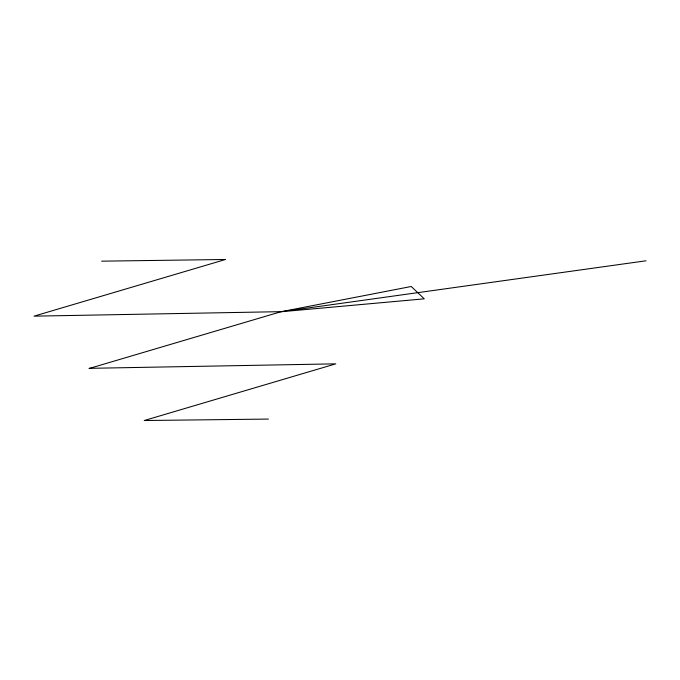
<?xml version="1.0" encoding="UTF-8"?>
<svg xmlns="http://www.w3.org/2000/svg" width="680" height="680" viewBox="0 0 680 680"><rect width="100%" height="100%" fill="white"/><g stroke="black" fill="none" stroke-linecap="round" stroke-linejoin="round"><path stroke-width="1.02" d="M89.241 368.458L280.806 311.78L411.238 286.493L424.269 298.834L280.806 311.78L646 260.797M280.678 311.661L34 316.157L225.565 259.479L101.634 261.171M89.114 368.339L335.793 363.842L144.228 420.521L268.413 419.075"/></g></svg>
